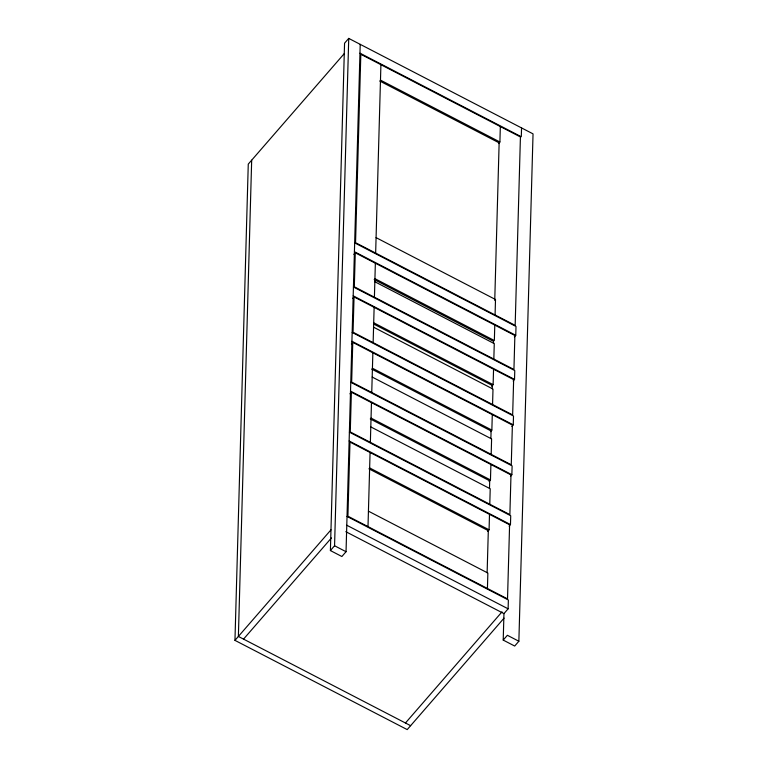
<?xml version="1.0" encoding="UTF-8"?>
<svg xmlns="http://www.w3.org/2000/svg" width="768" height="768" viewBox="0 0 768 768"><rect width="100%" height="100%" fill="white"/><g stroke="black" fill="none" stroke-linecap="round" stroke-linejoin="round"><path stroke-width="1.15" d="M504.038 618.134L407.213 729.6L234.96 640.368L248.266 164.112L344.314 53.549M251.674 160.186L238.378 636.442L410.621 725.674M360.211 44.352L346.042 551.712L341.875 556.512L330.394 550.56L344.563 43.2L348.73 38.4L533.04 133.872L518.861 641.242L514.694 646.042L503.213 640.09L503.952 613.699M330.394 550.56L334.56 545.76L348.73 38.4M351.37 392.227L350.266 431.933L509.875 514.618L510.989 474.912L351.37 392.227L349.987 393.83M352.762 342.374L351.658 382.08L511.267 464.765L512.381 425.059L352.762 342.374L351.379 343.978M354.038 296.928L353.05 332.227L512.659 414.912L513.648 379.622L354.038 296.928L352.646 298.531M355.267 252.816L354.317 286.781L513.936 369.475L514.877 335.501L355.267 252.816L353.875 254.41M368.006 526.608L370.07 452.496M370.358 442.349L371.472 402.634M371.75 392.486L372.864 352.781M373.142 342.634L374.131 307.344M374.41 297.197L375.36 263.222M375.648 253.075L380.909 64.694M487.133 572.736L488.314 530.669L368.89 468.806M489.485 488.534L489.706 480.816L370.282 418.954M490.877 438.682L491.098 430.963L371.674 369.101M492.269 388.829L492.365 385.526L373.997 324.202M493.536 343.459L493.594 341.405L374.17 279.542M494.746 300.374L499.142 142.867L379.718 81.005M487.43 588.48L487.862 573.034L368.438 511.171M487.68 531.398L489.072 529.795L489.494 514.358M489.782 504.211L490.214 488.765L370.79 426.902M489.072 481.546L490.464 479.942L490.896 464.506M491.174 454.358L491.606 438.912L372.182 377.05M490.464 431.693L491.856 430.09L492.288 414.653M492.566 404.506L492.998 389.059L373.574 327.197M491.731 386.246L493.123 384.653L493.555 369.206M493.834 359.059L494.266 343.622L374.842 281.75M494.784 325.085L494.352 340.531L374.928 278.669M495.072 314.938L495.504 299.501L376.08 237.638M498.509 143.597L499.901 141.994L500.333 126.557M345.802 531.686L503.952 613.613L508.118 608.822L508.368 599.99L347.03 516.413M509.088 526.147L510.47 524.554L510.72 515.731L349.382 432.154M510.48 476.294L511.862 474.701L512.112 465.878L350.774 382.301M511.872 426.442L513.254 424.848L513.504 416.016L352.166 332.438M513.139 381.005L514.531 379.402L514.771 370.579L353.434 287.002M514.368 336.883L515.76 335.28L516.01 326.458L354.672 242.88M521.549 127.93L521.309 136.752L359.971 53.174M234.96 640.368L331.008 529.814M243.542 639.12L331.469 537.907M405.456 722.995L502.013 611.846M503.213 640.09L507.379 635.29L518.861 641.242M380.477 80.131L499.901 141.994M354.422 251.702L515.76 335.28M353.194 295.824L514.531 379.402M373.699 322.781L493.123 384.653M351.926 341.27L513.254 424.848M372.432 368.227L491.856 430.09M350.525 391.123L511.862 474.701M371.04 418.08L490.464 479.942M349.133 440.976L510.47 524.554M369.648 467.933L489.072 529.795M346.781 525.245L508.118 608.822M334.56 545.76L346.042 551.712M349.978 442.08L347.914 516.202L507.523 598.886L509.597 524.765L349.978 442.08M360.816 54.278L355.546 242.669L515.165 325.354L520.426 136.963L360.816 54.278"/></g></svg>
